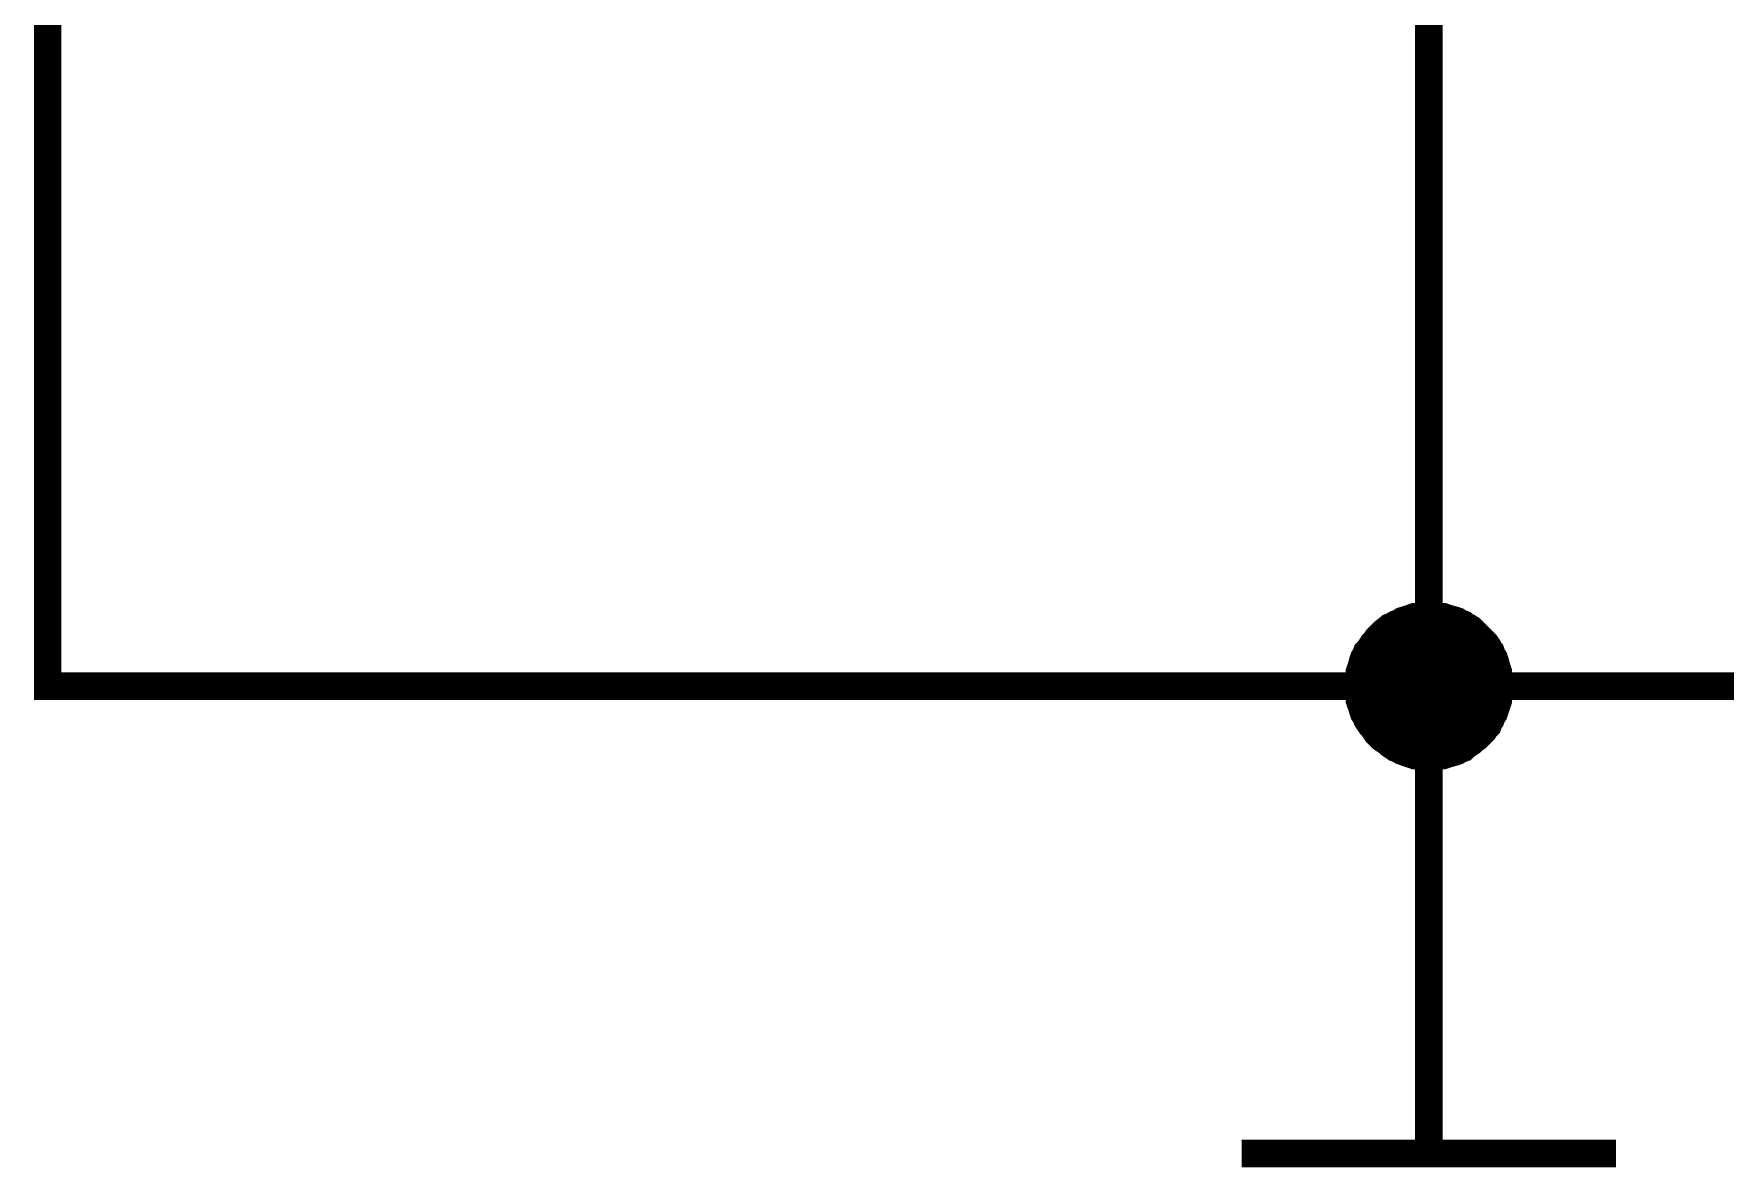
# Paper-space layout 'Layout1' of a CAD drawing. Header units: millimetres. Extents: x 0 to 420, y 0 to 297.
# Drawn here: x 77.48 to 95.85, y 144.92 to 157.23 of the extents above; entities that cross this region are included whole.
import ezdxf

# ---------------------------------------------------------------- set-up
doc = ezdxf.new("R2010")
doc.units = ezdxf.units.MM
doc.layers.add('Sheet', color=255, linetype='Continuous')

psp = doc.layouts.get("Layout1")

# ---------------------------------------------------------------- linework, layer by layer
at = {"layer": 'Sheet'}
for points, const_width in [([(77.631, 159.397), (77.631, 155.141)], 0.3), ([(92.631, 157.646), (92.631, 152.648)], 0.3), ([(77.631, 155.141), (77.631, 150.144), (92.631, 150.144), (110.123, 150.144), (110.123, 150.144)], 0.3), ([(92.631, 152.648), (92.631, 150.144)], 0.3), ([(91.867, 150.144), (91.867, 150.189), (91.867, 150.223), (91.878, 150.256), (91.878, 150.301), (91.89, 150.335), (91.901, 150.369), (91.912, 150.414), (91.923, 150.447), (91.946, 150.481), (91.957, 150.515), (91.979, 150.537), (92.002, 150.571), (92.024, 150.605), (92.047, 150.627), (92.069, 150.661), (92.092, 150.683), (92.114, 150.706), (92.148, 150.739), (92.181, 150.762), (92.204, 150.784), (92.238, 150.796), (92.271, 150.818), (92.305, 150.829), (92.339, 150.852), (92.372, 150.863), (92.406, 150.874), (92.44, 150.885), (92.473, 150.897), (92.518, 150.897), (92.552, 150.908), (92.597, 150.908), (92.631, 150.908)], 0.3), ([(91.867, 150.144), (91.867, 150.189), (91.867, 150.223), (91.878, 150.256), (91.878, 150.301), (91.89, 150.335), (91.901, 150.369), (91.912, 150.414), (91.923, 150.447), (91.946, 150.481), (91.957, 150.515), (91.979, 150.537), (92.002, 150.571), (92.024, 150.605), (92.047, 150.627), (92.069, 150.661), (92.092, 150.683), (92.114, 150.706), (92.148, 150.739), (92.181, 150.762), (92.204, 150.784), (92.238, 150.796), (92.271, 150.818), (92.305, 150.829), (92.339, 150.852), (92.372, 150.863), (92.406, 150.874), (92.44, 150.885), (92.473, 150.897), (92.518, 150.897), (92.552, 150.908), (92.597, 150.908), (92.631, 150.908)], 0.3), ([(91.867, 150.144), (91.867, 150.189), (91.867, 150.223), (91.878, 150.256), (91.878, 150.301), (91.89, 150.335), (91.901, 150.369), (91.912, 150.414), (91.923, 150.447), (91.946, 150.481), (91.957, 150.515), (91.979, 150.537), (92.002, 150.571), (92.024, 150.605), (92.047, 150.627), (92.069, 150.661), (92.092, 150.683), (92.114, 150.706), (92.148, 150.739), (92.181, 150.762), (92.204, 150.784), (92.238, 150.796), (92.271, 150.818), (92.305, 150.829), (92.339, 150.852), (92.372, 150.863), (92.406, 150.874), (92.44, 150.885), (92.473, 150.897), (92.518, 150.897), (92.552, 150.908), (92.597, 150.908), (92.631, 150.908)], 0.3), ([(91.867, 150.144), (91.867, 150.189), (91.867, 150.223), (91.878, 150.256), (91.878, 150.301), (91.89, 150.335), (91.901, 150.369), (91.912, 150.414), (91.923, 150.447), (91.946, 150.481), (91.957, 150.515), (91.979, 150.537), (92.002, 150.571), (92.024, 150.605), (92.047, 150.627), (92.069, 150.661), (92.092, 150.683), (92.114, 150.706), (92.148, 150.739), (92.181, 150.762), (92.204, 150.784), (92.238, 150.796), (92.271, 150.818), (92.305, 150.829), (92.339, 150.852), (92.372, 150.863), (92.406, 150.874), (92.44, 150.885), (92.473, 150.897), (92.518, 150.897), (92.552, 150.908), (92.597, 150.908), (92.631, 150.908)], 0.3), ([(91.867, 150.144), (91.867, 150.189), (91.867, 150.223), (91.878, 150.256), (91.878, 150.301), (91.89, 150.335), (91.901, 150.369), (91.912, 150.414), (91.923, 150.447), (91.946, 150.481), (91.957, 150.515), (91.979, 150.537), (92.002, 150.571), (92.024, 150.605), (92.047, 150.627), (92.069, 150.661), (92.092, 150.683), (92.114, 150.706), (92.148, 150.739), (92.181, 150.762), (92.204, 150.784), (92.238, 150.796), (92.271, 150.818), (92.305, 150.829), (92.339, 150.852), (92.372, 150.863), (92.406, 150.874), (92.44, 150.885), (92.473, 150.897), (92.518, 150.897), (92.552, 150.908), (92.597, 150.908), (92.631, 150.908)], 0.3), ([(91.867, 150.144), (91.867, 150.189), (91.867, 150.223), (91.878, 150.256), (91.878, 150.301), (91.89, 150.335), (91.901, 150.369), (91.912, 150.414), (91.923, 150.447), (91.946, 150.481), (91.957, 150.515), (91.979, 150.537), (92.002, 150.571), (92.024, 150.605), (92.047, 150.627), (92.069, 150.661), (92.092, 150.683), (92.114, 150.706), (92.148, 150.739), (92.181, 150.762), (92.204, 150.784), (92.238, 150.796), (92.271, 150.818), (92.305, 150.829), (92.339, 150.852), (92.372, 150.863), (92.406, 150.874), (92.44, 150.885), (92.473, 150.897), (92.518, 150.897), (92.552, 150.908), (92.597, 150.908), (92.631, 150.908)], 0.3), ([(92.631, 150.908), (92.631, 150.908)], 0.3), ([(92.631, 150.908), (92.675, 150.908), (92.709, 150.908), (92.743, 150.897), (92.788, 150.897), (92.821, 150.885), (92.855, 150.874), (92.9, 150.863), (92.934, 150.852), (92.967, 150.829), (93.001, 150.818), (93.024, 150.796), (93.057, 150.784), (93.091, 150.762), (93.113, 150.739), (93.147, 150.706), (93.169, 150.683), (93.192, 150.661), (93.226, 150.627), (93.248, 150.605), (93.271, 150.571), (93.282, 150.537), (93.304, 150.515), (93.315, 150.481), (93.338, 150.447), (93.349, 150.414), (93.36, 150.369), (93.372, 150.335), (93.383, 150.301), (93.383, 150.256), (93.394, 150.223), (93.394, 150.189), (93.394, 150.144)], 0.3), ([(92.631, 150.908), (92.631, 150.908)], 0.3), ([(92.631, 150.908), (92.675, 150.908), (92.709, 150.908), (92.743, 150.897), (92.788, 150.897), (92.821, 150.885), (92.855, 150.874), (92.9, 150.863), (92.934, 150.852), (92.967, 150.829), (93.001, 150.818), (93.024, 150.796), (93.057, 150.784), (93.091, 150.762), (93.113, 150.739), (93.147, 150.706), (93.169, 150.683), (93.192, 150.661), (93.226, 150.627), (93.248, 150.605), (93.271, 150.571), (93.282, 150.537), (93.304, 150.515), (93.315, 150.481), (93.338, 150.447), (93.349, 150.414), (93.36, 150.369), (93.372, 150.335), (93.383, 150.301), (93.383, 150.256), (93.394, 150.223), (93.394, 150.189), (93.394, 150.144)], 0.3), ([(92.631, 150.908), (92.631, 150.908)], 0.3), ([(92.631, 150.908), (92.675, 150.908), (92.709, 150.908), (92.743, 150.897), (92.788, 150.897), (92.821, 150.885), (92.855, 150.874), (92.9, 150.863), (92.934, 150.852), (92.967, 150.829), (93.001, 150.818), (93.024, 150.796), (93.057, 150.784), (93.091, 150.762), (93.113, 150.739), (93.147, 150.706), (93.169, 150.683), (93.192, 150.661), (93.226, 150.627), (93.248, 150.605), (93.271, 150.571), (93.282, 150.537), (93.304, 150.515), (93.315, 150.481), (93.338, 150.447), (93.349, 150.414), (93.36, 150.369), (93.372, 150.335), (93.383, 150.301), (93.383, 150.256), (93.394, 150.223), (93.394, 150.189), (93.394, 150.144)], 0.3), ([(92.631, 150.908), (92.631, 150.908)], 0.3), ([(92.631, 150.908), (92.675, 150.908), (92.709, 150.908), (92.743, 150.897), (92.788, 150.897), (92.821, 150.885), (92.855, 150.874), (92.9, 150.863), (92.934, 150.852), (92.967, 150.829), (93.001, 150.818), (93.024, 150.796), (93.057, 150.784), (93.091, 150.762), (93.113, 150.739), (93.147, 150.706), (93.169, 150.683), (93.192, 150.661), (93.226, 150.627), (93.248, 150.605), (93.271, 150.571), (93.282, 150.537), (93.304, 150.515), (93.315, 150.481), (93.338, 150.447), (93.349, 150.414), (93.36, 150.369), (93.372, 150.335), (93.383, 150.301), (93.383, 150.256), (93.394, 150.223), (93.394, 150.189), (93.394, 150.144)], 0.3), ([(92.631, 150.908), (92.631, 150.908)], 0.3), ([(92.631, 150.908), (92.675, 150.908), (92.709, 150.908), (92.743, 150.897), (92.788, 150.897), (92.821, 150.885), (92.855, 150.874), (92.9, 150.863), (92.934, 150.852), (92.967, 150.829), (93.001, 150.818), (93.024, 150.796), (93.057, 150.784), (93.091, 150.762), (93.113, 150.739), (93.147, 150.706), (93.169, 150.683), (93.192, 150.661), (93.226, 150.627), (93.248, 150.605), (93.271, 150.571), (93.282, 150.537), (93.304, 150.515), (93.315, 150.481), (93.338, 150.447), (93.349, 150.414), (93.36, 150.369), (93.372, 150.335), (93.383, 150.301), (93.383, 150.256), (93.394, 150.223), (93.394, 150.189), (93.394, 150.144)], 0.3), ([(92.631, 150.908), (92.631, 150.908)], 0.3), ([(92.631, 150.908), (92.675, 150.908), (92.709, 150.908), (92.743, 150.897), (92.788, 150.897), (92.821, 150.885), (92.855, 150.874), (92.9, 150.863), (92.934, 150.852), (92.967, 150.829), (93.001, 150.818), (93.024, 150.796), (93.057, 150.784), (93.091, 150.762), (93.113, 150.739), (93.147, 150.706), (93.169, 150.683), (93.192, 150.661), (93.226, 150.627), (93.248, 150.605), (93.271, 150.571), (93.282, 150.537), (93.304, 150.515), (93.315, 150.481), (93.338, 150.447), (93.349, 150.414), (93.36, 150.369), (93.372, 150.335), (93.383, 150.301), (93.383, 150.256), (93.394, 150.223), (93.394, 150.189), (93.394, 150.144)], 0.3), ([(91.867, 150.144), (91.867, 150.189), (91.867, 150.223), (91.878, 150.256), (91.878, 150.301), (91.89, 150.335), (91.901, 150.369), (91.912, 150.414), (91.923, 150.447), (91.946, 150.481), (91.957, 150.515), (91.979, 150.537), (92.002, 150.571), (92.024, 150.605), (92.047, 150.627), (92.069, 150.661), (92.092, 150.683), (92.114, 150.706), (92.148, 150.739), (92.181, 150.762), (92.204, 150.784), (92.238, 150.796), (92.271, 150.818), (92.305, 150.829), (92.339, 150.852), (92.372, 150.863), (92.406, 150.874), (92.44, 150.885), (92.473, 150.897), (92.518, 150.897), (92.552, 150.908), (92.597, 150.908), (92.631, 150.908)], 0.0991), ([(91.867, 150.144), (91.867, 150.189), (91.867, 150.223), (91.878, 150.256), (91.878, 150.301), (91.89, 150.335), (91.901, 150.369), (91.912, 150.414), (91.923, 150.447), (91.946, 150.481), (91.957, 150.515), (91.979, 150.537), (92.002, 150.571), (92.024, 150.605), (92.047, 150.627), (92.069, 150.661), (92.092, 150.683), (92.114, 150.706), (92.148, 150.739), (92.181, 150.762), (92.204, 150.784), (92.238, 150.796), (92.271, 150.818), (92.305, 150.829), (92.339, 150.852), (92.372, 150.863), (92.406, 150.874), (92.44, 150.885), (92.473, 150.897), (92.518, 150.897), (92.552, 150.908), (92.597, 150.908), (92.631, 150.908)], 0.0991), ([(91.867, 150.144), (91.867, 150.189), (91.867, 150.223), (91.878, 150.256), (91.878, 150.301), (91.89, 150.335), (91.901, 150.369), (91.912, 150.414), (91.923, 150.447), (91.946, 150.481), (91.957, 150.515), (91.979, 150.537), (92.002, 150.571), (92.024, 150.605), (92.047, 150.627), (92.069, 150.661), (92.092, 150.683), (92.114, 150.706), (92.148, 150.739), (92.181, 150.762), (92.204, 150.784), (92.238, 150.796), (92.271, 150.818), (92.305, 150.829), (92.339, 150.852), (92.372, 150.863), (92.406, 150.874), (92.44, 150.885), (92.473, 150.897), (92.518, 150.897), (92.552, 150.908), (92.597, 150.908), (92.631, 150.908)], 0.0991), ([(91.867, 150.144), (91.867, 150.189), (91.867, 150.223), (91.878, 150.256), (91.878, 150.301), (91.89, 150.335), (91.901, 150.369), (91.912, 150.414), (91.923, 150.447), (91.946, 150.481), (91.957, 150.515), (91.979, 150.537), (92.002, 150.571), (92.024, 150.605), (92.047, 150.627), (92.069, 150.661), (92.092, 150.683), (92.114, 150.706), (92.148, 150.739), (92.181, 150.762), (92.204, 150.784), (92.238, 150.796), (92.271, 150.818), (92.305, 150.829), (92.339, 150.852), (92.372, 150.863), (92.406, 150.874), (92.44, 150.885), (92.473, 150.897), (92.518, 150.897), (92.552, 150.908), (92.597, 150.908), (92.631, 150.908)], 0.0991), ([(91.867, 150.144), (91.867, 150.189), (91.867, 150.223), (91.878, 150.256), (91.878, 150.301), (91.89, 150.335), (91.901, 150.369), (91.912, 150.414), (91.923, 150.447), (91.946, 150.481), (91.957, 150.515), (91.979, 150.537), (92.002, 150.571), (92.024, 150.605), (92.047, 150.627), (92.069, 150.661), (92.092, 150.683), (92.114, 150.706), (92.148, 150.739), (92.181, 150.762), (92.204, 150.784), (92.238, 150.796), (92.271, 150.818), (92.305, 150.829), (92.339, 150.852), (92.372, 150.863), (92.406, 150.874), (92.44, 150.885), (92.473, 150.897), (92.518, 150.897), (92.552, 150.908), (92.597, 150.908), (92.631, 150.908)], 0.0991), ([(91.867, 150.144), (91.867, 150.189), (91.867, 150.223), (91.878, 150.256), (91.878, 150.301), (91.89, 150.335), (91.901, 150.369), (91.912, 150.414), (91.923, 150.447), (91.946, 150.481), (91.957, 150.515), (91.979, 150.537), (92.002, 150.571), (92.024, 150.605), (92.047, 150.627), (92.069, 150.661), (92.092, 150.683), (92.114, 150.706), (92.148, 150.739), (92.181, 150.762), (92.204, 150.784), (92.238, 150.796), (92.271, 150.818), (92.305, 150.829), (92.339, 150.852), (92.372, 150.863), (92.406, 150.874), (92.44, 150.885), (92.473, 150.897), (92.518, 150.897), (92.552, 150.908), (92.597, 150.908), (92.631, 150.908)], 0.0991), ([(92.631, 150.908), (92.631, 150.908)], 0.0991), ([(92.631, 150.908), (92.675, 150.908), (92.709, 150.908), (92.743, 150.897), (92.788, 150.897), (92.821, 150.885), (92.855, 150.874), (92.9, 150.863), (92.934, 150.852), (92.967, 150.829), (93.001, 150.818), (93.024, 150.796), (93.057, 150.784), (93.091, 150.762), (93.113, 150.739), (93.147, 150.706), (93.169, 150.683), (93.192, 150.661), (93.226, 150.627), (93.248, 150.605), (93.271, 150.571), (93.282, 150.537), (93.304, 150.515), (93.315, 150.481), (93.338, 150.447), (93.349, 150.414), (93.36, 150.369), (93.372, 150.335), (93.383, 150.301), (93.383, 150.256), (93.394, 150.223), (93.394, 150.189), (93.394, 150.144)], 0.0991), ([(92.631, 150.908), (92.631, 150.908)], 0.0991), ([(92.631, 150.908), (92.675, 150.908), (92.709, 150.908), (92.743, 150.897), (92.788, 150.897), (92.821, 150.885), (92.855, 150.874), (92.9, 150.863), (92.934, 150.852), (92.967, 150.829), (93.001, 150.818), (93.024, 150.796), (93.057, 150.784), (93.091, 150.762), (93.113, 150.739), (93.147, 150.706), (93.169, 150.683), (93.192, 150.661), (93.226, 150.627), (93.248, 150.605), (93.271, 150.571), (93.282, 150.537), (93.304, 150.515), (93.315, 150.481), (93.338, 150.447), (93.349, 150.414), (93.36, 150.369), (93.372, 150.335), (93.383, 150.301), (93.383, 150.256), (93.394, 150.223), (93.394, 150.189), (93.394, 150.144)], 0.0991), ([(92.631, 150.908), (92.631, 150.908)], 0.0991), ([(92.631, 150.908), (92.675, 150.908), (92.709, 150.908), (92.743, 150.897), (92.788, 150.897), (92.821, 150.885), (92.855, 150.874), (92.9, 150.863), (92.934, 150.852), (92.967, 150.829), (93.001, 150.818), (93.024, 150.796), (93.057, 150.784), (93.091, 150.762), (93.113, 150.739), (93.147, 150.706), (93.169, 150.683), (93.192, 150.661), (93.226, 150.627), (93.248, 150.605), (93.271, 150.571), (93.282, 150.537), (93.304, 150.515), (93.315, 150.481), (93.338, 150.447), (93.349, 150.414), (93.36, 150.369), (93.372, 150.335), (93.383, 150.301), (93.383, 150.256), (93.394, 150.223), (93.394, 150.189), (93.394, 150.144)], 0.0991), ([(92.631, 150.908), (92.631, 150.908)], 0.0991), ([(92.631, 150.908), (92.675, 150.908), (92.709, 150.908), (92.743, 150.897), (92.788, 150.897), (92.821, 150.885), (92.855, 150.874), (92.9, 150.863), (92.934, 150.852), (92.967, 150.829), (93.001, 150.818), (93.024, 150.796), (93.057, 150.784), (93.091, 150.762), (93.113, 150.739), (93.147, 150.706), (93.169, 150.683), (93.192, 150.661), (93.226, 150.627), (93.248, 150.605), (93.271, 150.571), (93.282, 150.537), (93.304, 150.515), (93.315, 150.481), (93.338, 150.447), (93.349, 150.414), (93.36, 150.369), (93.372, 150.335), (93.383, 150.301), (93.383, 150.256), (93.394, 150.223), (93.394, 150.189), (93.394, 150.144)], 0.0991), ([(92.631, 150.908), (92.631, 150.908)], 0.0991), ([(92.631, 150.908), (92.675, 150.908), (92.709, 150.908), (92.743, 150.897), (92.788, 150.897), (92.821, 150.885), (92.855, 150.874), (92.9, 150.863), (92.934, 150.852), (92.967, 150.829), (93.001, 150.818), (93.024, 150.796), (93.057, 150.784), (93.091, 150.762), (93.113, 150.739), (93.147, 150.706), (93.169, 150.683), (93.192, 150.661), (93.226, 150.627), (93.248, 150.605), (93.271, 150.571), (93.282, 150.537), (93.304, 150.515), (93.315, 150.481), (93.338, 150.447), (93.349, 150.414), (93.36, 150.369), (93.372, 150.335), (93.383, 150.301), (93.383, 150.256), (93.394, 150.223), (93.394, 150.189), (93.394, 150.144)], 0.0991), ([(92.631, 150.908), (92.631, 150.908)], 0.0991), ([(92.631, 150.908), (92.675, 150.908), (92.709, 150.908), (92.743, 150.897), (92.788, 150.897), (92.821, 150.885), (92.855, 150.874), (92.9, 150.863), (92.934, 150.852), (92.967, 150.829), (93.001, 150.818), (93.024, 150.796), (93.057, 150.784), (93.091, 150.762), (93.113, 150.739), (93.147, 150.706), (93.169, 150.683), (93.192, 150.661), (93.226, 150.627), (93.248, 150.605), (93.271, 150.571), (93.282, 150.537), (93.304, 150.515), (93.315, 150.481), (93.338, 150.447), (93.349, 150.414), (93.36, 150.369), (93.372, 150.335), (93.383, 150.301), (93.383, 150.256), (93.394, 150.223), (93.394, 150.189), (93.394, 150.144)], 0.0991), ([(92.631, 149.381), (92.597, 149.381), (92.552, 149.381), (92.518, 149.392), (92.473, 149.392), (92.44, 149.403), (92.406, 149.414), (92.372, 149.426), (92.339, 149.437), (92.305, 149.459), (92.271, 149.47), (92.238, 149.493), (92.204, 149.515), (92.181, 149.538), (92.148, 149.56), (92.114, 149.583), (92.092, 149.605), (92.069, 149.628), (92.047, 149.661), (92.024, 149.695), (92.002, 149.717), (91.979, 149.751), (91.957, 149.785), (91.946, 149.819), (91.923, 149.852), (91.912, 149.886), (91.901, 149.92), (91.89, 149.953), (91.878, 149.987), (91.878, 150.032), (91.867, 150.066), (91.867, 150.111), (91.867, 150.144)], 0.3), ([(91.867, 150.144), (91.867, 150.144)], 0.3), ([(92.631, 149.381), (92.597, 149.381), (92.552, 149.381), (92.518, 149.392), (92.473, 149.392), (92.44, 149.403), (92.406, 149.414), (92.372, 149.426), (92.339, 149.437), (92.305, 149.459), (92.271, 149.47), (92.238, 149.493), (92.204, 149.515), (92.181, 149.538), (92.148, 149.56), (92.114, 149.583), (92.092, 149.605), (92.069, 149.628), (92.047, 149.661), (92.024, 149.695), (92.002, 149.717), (91.979, 149.751), (91.957, 149.785), (91.946, 149.819), (91.923, 149.852), (91.912, 149.886), (91.901, 149.92), (91.89, 149.953), (91.878, 149.987), (91.878, 150.032), (91.867, 150.066), (91.867, 150.111), (91.867, 150.144)], 0.3), ([(91.867, 150.144), (91.867, 150.144)], 0.3), ([(92.631, 149.381), (92.597, 149.381), (92.552, 149.381), (92.518, 149.392), (92.473, 149.392), (92.44, 149.403), (92.406, 149.414), (92.372, 149.426), (92.339, 149.437), (92.305, 149.459), (92.271, 149.47), (92.238, 149.493), (92.204, 149.515), (92.181, 149.538), (92.148, 149.56), (92.114, 149.583), (92.092, 149.605), (92.069, 149.628), (92.047, 149.661), (92.024, 149.695), (92.002, 149.717), (91.979, 149.751), (91.957, 149.785), (91.946, 149.819), (91.923, 149.852), (91.912, 149.886), (91.901, 149.92), (91.89, 149.953), (91.878, 149.987), (91.878, 150.032), (91.867, 150.066), (91.867, 150.111), (91.867, 150.144)], 0.3), ([(91.867, 150.144), (91.867, 150.144)], 0.3), ([(92.631, 149.381), (92.597, 149.381), (92.552, 149.381), (92.518, 149.392), (92.473, 149.392), (92.44, 149.403), (92.406, 149.414), (92.372, 149.426), (92.339, 149.437), (92.305, 149.459), (92.271, 149.47), (92.238, 149.493), (92.204, 149.515), (92.181, 149.538), (92.148, 149.56), (92.114, 149.583), (92.092, 149.605), (92.069, 149.628), (92.047, 149.661), (92.024, 149.695), (92.002, 149.717), (91.979, 149.751), (91.957, 149.785), (91.946, 149.819), (91.923, 149.852), (91.912, 149.886), (91.901, 149.92), (91.89, 149.953), (91.878, 149.987), (91.878, 150.032), (91.867, 150.066), (91.867, 150.111), (91.867, 150.144)], 0.3), ([(91.867, 150.144), (91.867, 150.144)], 0.3), ([(92.631, 149.381), (92.597, 149.381), (92.552, 149.381), (92.518, 149.392), (92.473, 149.392), (92.44, 149.403), (92.406, 149.414), (92.372, 149.426), (92.339, 149.437), (92.305, 149.459), (92.271, 149.47), (92.238, 149.493), (92.204, 149.515), (92.181, 149.538), (92.148, 149.56), (92.114, 149.583), (92.092, 149.605), (92.069, 149.628), (92.047, 149.661), (92.024, 149.695), (92.002, 149.717), (91.979, 149.751), (91.957, 149.785), (91.946, 149.819), (91.923, 149.852), (91.912, 149.886), (91.901, 149.92), (91.89, 149.953), (91.878, 149.987), (91.878, 150.032), (91.867, 150.066), (91.867, 150.111), (91.867, 150.144)], 0.3), ([(91.867, 150.144), (91.867, 150.144)], 0.3), ([(92.631, 149.381), (92.597, 149.381), (92.552, 149.381), (92.518, 149.392), (92.473, 149.392), (92.44, 149.403), (92.406, 149.414), (92.372, 149.426), (92.339, 149.437), (92.305, 149.459), (92.271, 149.47), (92.238, 149.493), (92.204, 149.515), (92.181, 149.538), (92.148, 149.56), (92.114, 149.583), (92.092, 149.605), (92.069, 149.628), (92.047, 149.661), (92.024, 149.695), (92.002, 149.717), (91.979, 149.751), (91.957, 149.785), (91.946, 149.819), (91.923, 149.852), (91.912, 149.886), (91.901, 149.92), (91.89, 149.953), (91.878, 149.987), (91.878, 150.032), (91.867, 150.066), (91.867, 150.111), (91.867, 150.144)], 0.3), ([(91.867, 150.144), (91.867, 150.144)], 0.3), ([(92.631, 150.144), (92.631, 145.068)], 0.3), ([(93.394, 150.144), (93.394, 150.111), (93.394, 150.066), (93.383, 150.032), (93.383, 149.987), (93.372, 149.953), (93.36, 149.92), (93.349, 149.886), (93.338, 149.852), (93.315, 149.819), (93.304, 149.785), (93.282, 149.751), (93.271, 149.717), (93.248, 149.695), (93.226, 149.661), (93.192, 149.628), (93.169, 149.605), (93.147, 149.583), (93.113, 149.56), (93.091, 149.538), (93.057, 149.515), (93.024, 149.493), (93.001, 149.47), (92.967, 149.459), (92.934, 149.437), (92.9, 149.426), (92.855, 149.414), (92.821, 149.403), (92.788, 149.392), (92.743, 149.392), (92.709, 149.381), (92.675, 149.381), (92.631, 149.381)], 0.3), ([(93.394, 150.144), (93.394, 150.111), (93.394, 150.066), (93.383, 150.032), (93.383, 149.987), (93.372, 149.953), (93.36, 149.92), (93.349, 149.886), (93.338, 149.852), (93.315, 149.819), (93.304, 149.785), (93.282, 149.751), (93.271, 149.717), (93.248, 149.695), (93.226, 149.661), (93.192, 149.628), (93.169, 149.605), (93.147, 149.583), (93.113, 149.56), (93.091, 149.538), (93.057, 149.515), (93.024, 149.493), (93.001, 149.47), (92.967, 149.459), (92.934, 149.437), (92.9, 149.426), (92.855, 149.414), (92.821, 149.403), (92.788, 149.392), (92.743, 149.392), (92.709, 149.381), (92.675, 149.381), (92.631, 149.381)], 0.3), ([(93.394, 150.144), (93.394, 150.111), (93.394, 150.066), (93.383, 150.032), (93.383, 149.987), (93.372, 149.953), (93.36, 149.92), (93.349, 149.886), (93.338, 149.852), (93.315, 149.819), (93.304, 149.785), (93.282, 149.751), (93.271, 149.717), (93.248, 149.695), (93.226, 149.661), (93.192, 149.628), (93.169, 149.605), (93.147, 149.583), (93.113, 149.56), (93.091, 149.538), (93.057, 149.515), (93.024, 149.493), (93.001, 149.47), (92.967, 149.459), (92.934, 149.437), (92.9, 149.426), (92.855, 149.414), (92.821, 149.403), (92.788, 149.392), (92.743, 149.392), (92.709, 149.381), (92.675, 149.381), (92.631, 149.381)], 0.3), ([(93.394, 150.144), (93.394, 150.111), (93.394, 150.066), (93.383, 150.032), (93.383, 149.987), (93.372, 149.953), (93.36, 149.92), (93.349, 149.886), (93.338, 149.852), (93.315, 149.819), (93.304, 149.785), (93.282, 149.751), (93.271, 149.717), (93.248, 149.695), (93.226, 149.661), (93.192, 149.628), (93.169, 149.605), (93.147, 149.583), (93.113, 149.56), (93.091, 149.538), (93.057, 149.515), (93.024, 149.493), (93.001, 149.47), (92.967, 149.459), (92.934, 149.437), (92.9, 149.426), (92.855, 149.414), (92.821, 149.403), (92.788, 149.392), (92.743, 149.392), (92.709, 149.381), (92.675, 149.381), (92.631, 149.381)], 0.3), ([(93.394, 150.144), (93.394, 150.111), (93.394, 150.066), (93.383, 150.032), (93.383, 149.987), (93.372, 149.953), (93.36, 149.92), (93.349, 149.886), (93.338, 149.852), (93.315, 149.819), (93.304, 149.785), (93.282, 149.751), (93.271, 149.717), (93.248, 149.695), (93.226, 149.661), (93.192, 149.628), (93.169, 149.605), (93.147, 149.583), (93.113, 149.56), (93.091, 149.538), (93.057, 149.515), (93.024, 149.493), (93.001, 149.47), (92.967, 149.459), (92.934, 149.437), (92.9, 149.426), (92.855, 149.414), (92.821, 149.403), (92.788, 149.392), (92.743, 149.392), (92.709, 149.381), (92.675, 149.381), (92.631, 149.381)], 0.3), ([(93.394, 150.144), (93.394, 150.111), (93.394, 150.066), (93.383, 150.032), (93.383, 149.987), (93.372, 149.953), (93.36, 149.92), (93.349, 149.886), (93.338, 149.852), (93.315, 149.819), (93.304, 149.785), (93.282, 149.751), (93.271, 149.717), (93.248, 149.695), (93.226, 149.661), (93.192, 149.628), (93.169, 149.605), (93.147, 149.583), (93.113, 149.56), (93.091, 149.538), (93.057, 149.515), (93.024, 149.493), (93.001, 149.47), (92.967, 149.459), (92.934, 149.437), (92.9, 149.426), (92.855, 149.414), (92.821, 149.403), (92.788, 149.392), (92.743, 149.392), (92.709, 149.381), (92.675, 149.381), (92.631, 149.381)], 0.3), ([(93.394, 150.144), (93.394, 150.144), (93.394, 150.144), (93.394, 150.144), (93.394, 150.144), (93.394, 150.144), (93.394, 150.144), (93.394, 150.144), (93.394, 150.144), (93.394, 150.144), (93.394, 150.144), (93.394, 150.144), (93.394, 150.144), (93.394, 150.144), (93.394, 150.144), (93.394, 150.144), (93.394, 150.144), (93.394, 150.144), (93.394, 150.144), (93.394, 150.144), (93.394, 150.144), (93.394, 150.144), (93.394, 150.144), (93.394, 150.144), (93.394, 150.144), (93.394, 150.144), (93.394, 150.144), (93.394, 150.144), (93.394, 150.144), (93.394, 150.144), (93.394, 150.144), (93.394, 150.144), (93.394, 150.144)], 0.3), ([(93.394, 150.144), (93.394, 150.144)], 0.3), ([(93.394, 150.144), (93.394, 150.144), (93.394, 150.144), (93.394, 150.144), (93.394, 150.144), (93.394, 150.144), (93.394, 150.144), (93.394, 150.144), (93.394, 150.144), (93.394, 150.144), (93.394, 150.144), (93.394, 150.144), (93.394, 150.144), (93.394, 150.144), (93.394, 150.144), (93.394, 150.144), (93.394, 150.144), (93.394, 150.144), (93.394, 150.144), (93.394, 150.144), (93.394, 150.144), (93.394, 150.144), (93.394, 150.144), (93.394, 150.144), (93.394, 150.144), (93.394, 150.144), (93.394, 150.144), (93.394, 150.144), (93.394, 150.144), (93.394, 150.144), (93.394, 150.144), (93.394, 150.144), (93.394, 150.144)], 0.3), ([(93.394, 150.144), (93.394, 150.144)], 0.3), ([(93.394, 150.144), (93.394, 150.144), (93.394, 150.144), (93.394, 150.144), (93.394, 150.144), (93.394, 150.144), (93.394, 150.144), (93.394, 150.144), (93.394, 150.144), (93.394, 150.144), (93.394, 150.144), (93.394, 150.144), (93.394, 150.144), (93.394, 150.144), (93.394, 150.144), (93.394, 150.144), (93.394, 150.144), (93.394, 150.144), (93.394, 150.144), (93.394, 150.144), (93.394, 150.144), (93.394, 150.144), (93.394, 150.144), (93.394, 150.144), (93.394, 150.144), (93.394, 150.144), (93.394, 150.144), (93.394, 150.144), (93.394, 150.144), (93.394, 150.144), (93.394, 150.144), (93.394, 150.144), (93.394, 150.144)], 0.3), ([(93.394, 150.144), (93.394, 150.144)], 0.3), ([(93.394, 150.144), (93.394, 150.144), (93.394, 150.144), (93.394, 150.144), (93.394, 150.144), (93.394, 150.144), (93.394, 150.144), (93.394, 150.144), (93.394, 150.144), (93.394, 150.144), (93.394, 150.144), (93.394, 150.144), (93.394, 150.144), (93.394, 150.144), (93.394, 150.144), (93.394, 150.144), (93.394, 150.144), (93.394, 150.144), (93.394, 150.144), (93.394, 150.144), (93.394, 150.144), (93.394, 150.144), (93.394, 150.144), (93.394, 150.144), (93.394, 150.144), (93.394, 150.144), (93.394, 150.144), (93.394, 150.144), (93.394, 150.144), (93.394, 150.144), (93.394, 150.144), (93.394, 150.144), (93.394, 150.144)], 0.3), ([(93.394, 150.144), (93.394, 150.144)], 0.3), ([(93.394, 150.144), (93.394, 150.144), (93.394, 150.144), (93.394, 150.144), (93.394, 150.144), (93.394, 150.144), (93.394, 150.144), (93.394, 150.144), (93.394, 150.144), (93.394, 150.144), (93.394, 150.144), (93.394, 150.144), (93.394, 150.144), (93.394, 150.144), (93.394, 150.144), (93.394, 150.144), (93.394, 150.144), (93.394, 150.144), (93.394, 150.144), (93.394, 150.144), (93.394, 150.144), (93.394, 150.144), (93.394, 150.144), (93.394, 150.144), (93.394, 150.144), (93.394, 150.144), (93.394, 150.144), (93.394, 150.144), (93.394, 150.144), (93.394, 150.144), (93.394, 150.144), (93.394, 150.144), (93.394, 150.144)], 0.3), ([(93.394, 150.144), (93.394, 150.144)], 0.3), ([(93.394, 150.144), (93.394, 150.144), (93.394, 150.144), (93.394, 150.144), (93.394, 150.144), (93.394, 150.144), (93.394, 150.144), (93.394, 150.144), (93.394, 150.144), (93.394, 150.144), (93.394, 150.144), (93.394, 150.144), (93.394, 150.144), (93.394, 150.144), (93.394, 150.144), (93.394, 150.144), (93.394, 150.144), (93.394, 150.144), (93.394, 150.144), (93.394, 150.144), (93.394, 150.144), (93.394, 150.144), (93.394, 150.144), (93.394, 150.144), (93.394, 150.144), (93.394, 150.144), (93.394, 150.144), (93.394, 150.144), (93.394, 150.144), (93.394, 150.144), (93.394, 150.144), (93.394, 150.144), (93.394, 150.144)], 0.3), ([(93.394, 150.144), (93.394, 150.144)], 0.3), ([(92.631, 149.381), (92.597, 149.381), (92.552, 149.381), (92.518, 149.392), (92.473, 149.392), (92.44, 149.403), (92.406, 149.414), (92.372, 149.426), (92.339, 149.437), (92.305, 149.459), (92.271, 149.47), (92.238, 149.493), (92.204, 149.515), (92.181, 149.538), (92.148, 149.56), (92.114, 149.583), (92.092, 149.605), (92.069, 149.628), (92.047, 149.661), (92.024, 149.695), (92.002, 149.717), (91.979, 149.751), (91.957, 149.785), (91.946, 149.819), (91.923, 149.852), (91.912, 149.886), (91.901, 149.92), (91.89, 149.953), (91.878, 149.987), (91.878, 150.032), (91.867, 150.066), (91.867, 150.111), (91.867, 150.144)], 0.0991), ([(91.867, 150.144), (91.867, 150.144)], 0.0991), ([(92.631, 149.381), (92.597, 149.381), (92.552, 149.381), (92.518, 149.392), (92.473, 149.392), (92.44, 149.403), (92.406, 149.414), (92.372, 149.426), (92.339, 149.437), (92.305, 149.459), (92.271, 149.47), (92.238, 149.493), (92.204, 149.515), (92.181, 149.538), (92.148, 149.56), (92.114, 149.583), (92.092, 149.605), (92.069, 149.628), (92.047, 149.661), (92.024, 149.695), (92.002, 149.717), (91.979, 149.751), (91.957, 149.785), (91.946, 149.819), (91.923, 149.852), (91.912, 149.886), (91.901, 149.92), (91.89, 149.953), (91.878, 149.987), (91.878, 150.032), (91.867, 150.066), (91.867, 150.111), (91.867, 150.144)], 0.0991), ([(91.867, 150.144), (91.867, 150.144)], 0.0991), ([(92.631, 149.381), (92.597, 149.381), (92.552, 149.381), (92.518, 149.392), (92.473, 149.392), (92.44, 149.403), (92.406, 149.414), (92.372, 149.426), (92.339, 149.437), (92.305, 149.459), (92.271, 149.47), (92.238, 149.493), (92.204, 149.515), (92.181, 149.538), (92.148, 149.56), (92.114, 149.583), (92.092, 149.605), (92.069, 149.628), (92.047, 149.661), (92.024, 149.695), (92.002, 149.717), (91.979, 149.751), (91.957, 149.785), (91.946, 149.819), (91.923, 149.852), (91.912, 149.886), (91.901, 149.92), (91.89, 149.953), (91.878, 149.987), (91.878, 150.032), (91.867, 150.066), (91.867, 150.111), (91.867, 150.144)], 0.0991), ([(91.867, 150.144), (91.867, 150.144)], 0.0991), ([(92.631, 149.381), (92.597, 149.381), (92.552, 149.381), (92.518, 149.392), (92.473, 149.392), (92.44, 149.403), (92.406, 149.414), (92.372, 149.426), (92.339, 149.437), (92.305, 149.459), (92.271, 149.47), (92.238, 149.493), (92.204, 149.515), (92.181, 149.538), (92.148, 149.56), (92.114, 149.583), (92.092, 149.605), (92.069, 149.628), (92.047, 149.661), (92.024, 149.695), (92.002, 149.717), (91.979, 149.751), (91.957, 149.785), (91.946, 149.819), (91.923, 149.852), (91.912, 149.886), (91.901, 149.92), (91.89, 149.953), (91.878, 149.987), (91.878, 150.032), (91.867, 150.066), (91.867, 150.111), (91.867, 150.144)], 0.0991), ([(91.867, 150.144), (91.867, 150.144)], 0.0991), ([(92.631, 149.381), (92.597, 149.381), (92.552, 149.381), (92.518, 149.392), (92.473, 149.392), (92.44, 149.403), (92.406, 149.414), (92.372, 149.426), (92.339, 149.437), (92.305, 149.459), (92.271, 149.47), (92.238, 149.493), (92.204, 149.515), (92.181, 149.538), (92.148, 149.56), (92.114, 149.583), (92.092, 149.605), (92.069, 149.628), (92.047, 149.661), (92.024, 149.695), (92.002, 149.717), (91.979, 149.751), (91.957, 149.785), (91.946, 149.819), (91.923, 149.852), (91.912, 149.886), (91.901, 149.92), (91.89, 149.953), (91.878, 149.987), (91.878, 150.032), (91.867, 150.066), (91.867, 150.111), (91.867, 150.144)], 0.0991), ([(91.867, 150.144), (91.867, 150.144)], 0.0991), ([(92.631, 149.381), (92.597, 149.381), (92.552, 149.381), (92.518, 149.392), (92.473, 149.392), (92.44, 149.403), (92.406, 149.414), (92.372, 149.426), (92.339, 149.437), (92.305, 149.459), (92.271, 149.47), (92.238, 149.493), (92.204, 149.515), (92.181, 149.538), (92.148, 149.56), (92.114, 149.583), (92.092, 149.605), (92.069, 149.628), (92.047, 149.661), (92.024, 149.695), (92.002, 149.717), (91.979, 149.751), (91.957, 149.785), (91.946, 149.819), (91.923, 149.852), (91.912, 149.886), (91.901, 149.92), (91.89, 149.953), (91.878, 149.987), (91.878, 150.032), (91.867, 150.066), (91.867, 150.111), (91.867, 150.144)], 0.0991), ([(91.867, 150.144), (91.867, 150.144)], 0.0991), ([(93.394, 150.144), (93.394, 150.111), (93.394, 150.066), (93.383, 150.032), (93.383, 149.987), (93.372, 149.953), (93.36, 149.92), (93.349, 149.886), (93.338, 149.852), (93.315, 149.819), (93.304, 149.785), (93.282, 149.751), (93.271, 149.717), (93.248, 149.695), (93.226, 149.661), (93.192, 149.628), (93.169, 149.605), (93.147, 149.583), (93.113, 149.56), (93.091, 149.538), (93.057, 149.515), (93.024, 149.493), (93.001, 149.47), (92.967, 149.459), (92.934, 149.437), (92.9, 149.426), (92.855, 149.414), (92.821, 149.403), (92.788, 149.392), (92.743, 149.392), (92.709, 149.381), (92.675, 149.381), (92.631, 149.381)], 0.0991), ([(93.394, 150.144), (93.394, 150.111), (93.394, 150.066), (93.383, 150.032), (93.383, 149.987), (93.372, 149.953), (93.36, 149.92), (93.349, 149.886), (93.338, 149.852), (93.315, 149.819), (93.304, 149.785), (93.282, 149.751), (93.271, 149.717), (93.248, 149.695), (93.226, 149.661), (93.192, 149.628), (93.169, 149.605), (93.147, 149.583), (93.113, 149.56), (93.091, 149.538), (93.057, 149.515), (93.024, 149.493), (93.001, 149.47), (92.967, 149.459), (92.934, 149.437), (92.9, 149.426), (92.855, 149.414), (92.821, 149.403), (92.788, 149.392), (92.743, 149.392), (92.709, 149.381), (92.675, 149.381), (92.631, 149.381)], 0.0991), ([(93.394, 150.144), (93.394, 150.111), (93.394, 150.066), (93.383, 150.032), (93.383, 149.987), (93.372, 149.953), (93.36, 149.92), (93.349, 149.886), (93.338, 149.852), (93.315, 149.819), (93.304, 149.785), (93.282, 149.751), (93.271, 149.717), (93.248, 149.695), (93.226, 149.661), (93.192, 149.628), (93.169, 149.605), (93.147, 149.583), (93.113, 149.56), (93.091, 149.538), (93.057, 149.515), (93.024, 149.493), (93.001, 149.47), (92.967, 149.459), (92.934, 149.437), (92.9, 149.426), (92.855, 149.414), (92.821, 149.403), (92.788, 149.392), (92.743, 149.392), (92.709, 149.381), (92.675, 149.381), (92.631, 149.381)], 0.0991), ([(93.394, 150.144), (93.394, 150.111), (93.394, 150.066), (93.383, 150.032), (93.383, 149.987), (93.372, 149.953), (93.36, 149.92), (93.349, 149.886), (93.338, 149.852), (93.315, 149.819), (93.304, 149.785), (93.282, 149.751), (93.271, 149.717), (93.248, 149.695), (93.226, 149.661), (93.192, 149.628), (93.169, 149.605), (93.147, 149.583), (93.113, 149.56), (93.091, 149.538), (93.057, 149.515), (93.024, 149.493), (93.001, 149.47), (92.967, 149.459), (92.934, 149.437), (92.9, 149.426), (92.855, 149.414), (92.821, 149.403), (92.788, 149.392), (92.743, 149.392), (92.709, 149.381), (92.675, 149.381), (92.631, 149.381)], 0.0991), ([(93.394, 150.144), (93.394, 150.111), (93.394, 150.066), (93.383, 150.032), (93.383, 149.987), (93.372, 149.953), (93.36, 149.92), (93.349, 149.886), (93.338, 149.852), (93.315, 149.819), (93.304, 149.785), (93.282, 149.751), (93.271, 149.717), (93.248, 149.695), (93.226, 149.661), (93.192, 149.628), (93.169, 149.605), (93.147, 149.583), (93.113, 149.56), (93.091, 149.538), (93.057, 149.515), (93.024, 149.493), (93.001, 149.47), (92.967, 149.459), (92.934, 149.437), (92.9, 149.426), (92.855, 149.414), (92.821, 149.403), (92.788, 149.392), (92.743, 149.392), (92.709, 149.381), (92.675, 149.381), (92.631, 149.381)], 0.0991), ([(93.394, 150.144), (93.394, 150.111), (93.394, 150.066), (93.383, 150.032), (93.383, 149.987), (93.372, 149.953), (93.36, 149.92), (93.349, 149.886), (93.338, 149.852), (93.315, 149.819), (93.304, 149.785), (93.282, 149.751), (93.271, 149.717), (93.248, 149.695), (93.226, 149.661), (93.192, 149.628), (93.169, 149.605), (93.147, 149.583), (93.113, 149.56), (93.091, 149.538), (93.057, 149.515), (93.024, 149.493), (93.001, 149.47), (92.967, 149.459), (92.934, 149.437), (92.9, 149.426), (92.855, 149.414), (92.821, 149.403), (92.788, 149.392), (92.743, 149.392), (92.709, 149.381), (92.675, 149.381), (92.631, 149.381)], 0.0991), ([(93.394, 150.144), (93.394, 150.144), (93.394, 150.144), (93.394, 150.144), (93.394, 150.144), (93.394, 150.144), (93.394, 150.144), (93.394, 150.144), (93.394, 150.144), (93.394, 150.144), (93.394, 150.144), (93.394, 150.144), (93.394, 150.144), (93.394, 150.144), (93.394, 150.144), (93.394, 150.144), (93.394, 150.144), (93.394, 150.144), (93.394, 150.144), (93.394, 150.144), (93.394, 150.144), (93.394, 150.144), (93.394, 150.144), (93.394, 150.144), (93.394, 150.144), (93.394, 150.144), (93.394, 150.144), (93.394, 150.144), (93.394, 150.144), (93.394, 150.144), (93.394, 150.144), (93.394, 150.144), (93.394, 150.144)], 0.0991), ([(93.394, 150.144), (93.394, 150.144)], 0.0991), ([(93.394, 150.144), (93.394, 150.144), (93.394, 150.144), (93.394, 150.144), (93.394, 150.144), (93.394, 150.144), (93.394, 150.144), (93.394, 150.144), (93.394, 150.144), (93.394, 150.144), (93.394, 150.144), (93.394, 150.144), (93.394, 150.144), (93.394, 150.144), (93.394, 150.144), (93.394, 150.144), (93.394, 150.144), (93.394, 150.144), (93.394, 150.144), (93.394, 150.144), (93.394, 150.144), (93.394, 150.144), (93.394, 150.144), (93.394, 150.144), (93.394, 150.144), (93.394, 150.144), (93.394, 150.144), (93.394, 150.144), (93.394, 150.144), (93.394, 150.144), (93.394, 150.144), (93.394, 150.144), (93.394, 150.144)], 0.0991), ([(93.394, 150.144), (93.394, 150.144)], 0.0991), ([(93.394, 150.144), (93.394, 150.144), (93.394, 150.144), (93.394, 150.144), (93.394, 150.144), (93.394, 150.144), (93.394, 150.144), (93.394, 150.144), (93.394, 150.144), (93.394, 150.144), (93.394, 150.144), (93.394, 150.144), (93.394, 150.144), (93.394, 150.144), (93.394, 150.144), (93.394, 150.144), (93.394, 150.144), (93.394, 150.144), (93.394, 150.144), (93.394, 150.144), (93.394, 150.144), (93.394, 150.144), (93.394, 150.144), (93.394, 150.144), (93.394, 150.144), (93.394, 150.144), (93.394, 150.144), (93.394, 150.144), (93.394, 150.144), (93.394, 150.144), (93.394, 150.144), (93.394, 150.144), (93.394, 150.144)], 0.0991), ([(93.394, 150.144), (93.394, 150.144)], 0.0991), ([(93.394, 150.144), (93.394, 150.144), (93.394, 150.144), (93.394, 150.144), (93.394, 150.144), (93.394, 150.144), (93.394, 150.144), (93.394, 150.144), (93.394, 150.144), (93.394, 150.144), (93.394, 150.144), (93.394, 150.144), (93.394, 150.144), (93.394, 150.144), (93.394, 150.144), (93.394, 150.144), (93.394, 150.144), (93.394, 150.144), (93.394, 150.144), (93.394, 150.144), (93.394, 150.144), (93.394, 150.144), (93.394, 150.144), (93.394, 150.144), (93.394, 150.144), (93.394, 150.144), (93.394, 150.144), (93.394, 150.144), (93.394, 150.144), (93.394, 150.144), (93.394, 150.144), (93.394, 150.144), (93.394, 150.144)], 0.0991), ([(93.394, 150.144), (93.394, 150.144)], 0.0991), ([(93.394, 150.144), (93.394, 150.144), (93.394, 150.144), (93.394, 150.144), (93.394, 150.144), (93.394, 150.144), (93.394, 150.144), (93.394, 150.144), (93.394, 150.144), (93.394, 150.144), (93.394, 150.144), (93.394, 150.144), (93.394, 150.144), (93.394, 150.144), (93.394, 150.144), (93.394, 150.144), (93.394, 150.144), (93.394, 150.144), (93.394, 150.144), (93.394, 150.144), (93.394, 150.144), (93.394, 150.144), (93.394, 150.144), (93.394, 150.144), (93.394, 150.144), (93.394, 150.144), (93.394, 150.144), (93.394, 150.144), (93.394, 150.144), (93.394, 150.144), (93.394, 150.144), (93.394, 150.144), (93.394, 150.144)], 0.0991), ([(93.394, 150.144), (93.394, 150.144)], 0.0991), ([(93.394, 150.144), (93.394, 150.144), (93.394, 150.144), (93.394, 150.144), (93.394, 150.144), (93.394, 150.144), (93.394, 150.144), (93.394, 150.144), (93.394, 150.144), (93.394, 150.144), (93.394, 150.144), (93.394, 150.144), (93.394, 150.144), (93.394, 150.144), (93.394, 150.144), (93.394, 150.144), (93.394, 150.144), (93.394, 150.144), (93.394, 150.144), (93.394, 150.144), (93.394, 150.144), (93.394, 150.144), (93.394, 150.144), (93.394, 150.144), (93.394, 150.144), (93.394, 150.144), (93.394, 150.144), (93.394, 150.144), (93.394, 150.144), (93.394, 150.144), (93.394, 150.144), (93.394, 150.144), (93.394, 150.144)], 0.0991), ([(93.394, 150.144), (93.394, 150.144)], 0.0991), ([(90.598, 145.068), (94.663, 145.068)], 0.3)]:
    psp.add_lwpolyline(points, dxfattribs=dict(at, const_width=const_width))
at = {"layer": 'Sheet', "const_width": 0.762}
psp.add_lwpolyline([(92.223, 150.151, 1), (92.985, 150.151, 1)], format="xyb", close=True, dxfattribs=at)

doc.saveas('drawing.dxf')
